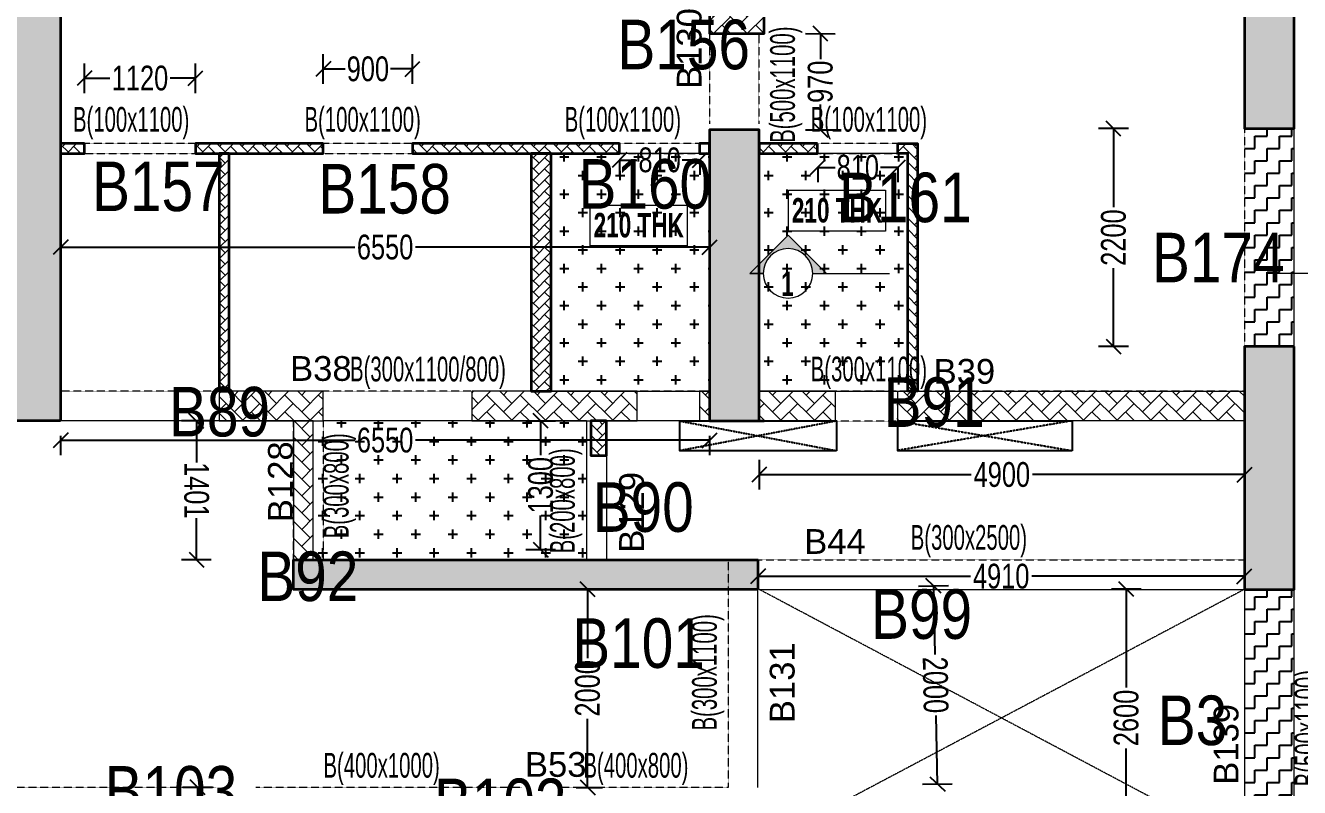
# Model space of a CAD drawing. Header units: millimetres. Extents: x 35 to 69480, y 49 to 28875.
# Drawn here: x 44907 to 57766, y 11872 to 19564 of the extents above; entities that cross this region are included whole.
import ezdxf
from ezdxf.enums import TextEntityAlignment as Align

# ---------------------------------------------------------------- set-up
doc = ezdxf.new("R2010")
doc.units = ezdxf.units.MM
doc.linetypes.add('HIDDEN', pattern=[0.375, 0.25, -0.125])
for name, color, linetype, lineweight in [('A-FLOR-IDEN', 11, 'Continuous', 9), ('A-HIDD-ABVE', 8, 'HIDDEN', 20), ('G-ANNO-SYMB', 1, 'Continuous', 9), ('S-BEAM', 7, 'Continuous', 18), ('S-BEAM-IDEN', 2, 'Continuous', 9), ('S-COL HATCH', 9, 'Continuous', 0), ('S-COLS', 5, 'Continuous', 35)]:
    doc.layers.add(name, color=color, linetype=linetype, lineweight=lineweight)
for name, color, linetype in [('Abhinav working', 6, 'Continuous'), ('Beam Nos', 7, 'Continuous'), ('CUTOUT', 4, 'Continuous'), ('SUNK SLAB', 8, 'Continuous')]:
    doc.layers.add(name, color=color, linetype=linetype)
doc.styles.add('Dim.s & Anno.(Misc.)', font='ARIALN.TTF')
doc.styles.add('SC-BBS1', font='SansSerif')
doc.styles.add('SOBHA', font='swisscl.ttf')
doc.styles.add('Swis721 LtCn BT', font='swisscl.ttf', dxfattribs={"width": 0.9, "height": 233.355162})
doc.styles.add('Swis721 LtCn BT_B', font='', dxfattribs={"width": 0.9, "height": 246.918336})
doc.styles.get('Swis721 LtCn BT_B').set_extended_font_data('Swis721 LtCn BT', bold=True)
doc.dimstyles.new('S-100', dxfattribs={"dimscale": 100, "dimtxt": 2.5, "dimasz": 1.5, "dimexe": 1.5, "dimexo": 1.5, "dimgap": 0.1, "dimtad": 0, "dimdec": 0, "dimrnd": 0.0005, "dimzin": 0, "dimdsep": 46, "dimtxsty": 'SOBHA', "dimblk": 'OBLIQUE', "dimcen": 0.09, "dimclrd": 8, "dimclre": 8, "dimclrt": 6, "dimadec": 0, "dimazin": 0, "dimtfac": 1, "dimtdec": 0, "dimtofl": 0, "dimtmove": 0, "dimatfit": 3, "dimfxl": 1.5, "dimfxlon": 1, "dimtolj": 1, "dimtzin": 0, "dimlwd": -1, "dimlwe": -1, "dimarcsym": 0})
pattern_1 = [(0, (-31349576.24, 21120236.96), (187.5, 187.5), [93.75, -281.25]), (90, (-31349529.36, 21120190.08), (-187.5, 187.5), [93.75, -281.25])]
pattern_2 = [(45, (-31802317.5, 20729084.55), (0, 169.7056275), [360, -120]), (135, (-31802232.65, 20729169.4), (1e-14, 169.7056275), [360, -120])]
pattern_3 = [(45, (-31789909.75, 20738156.33), (0, 113.13708499), [240, -80]), (135, (-31789853.18, 20738212.9), (9e-15, 113.13708499), [240, -80])]

# ---------------------------------------------------------------- blocks, each defined once
blk = doc.blocks.new('Detail View - M_Section Head - Structural Type 1-785420-STILT FLOOR FRAMING PLAN')
at = {"layer": 'G-ANNO-SYMB'}
h = blk.add_hatch(color=9, dxfattribs=at)
edge = h.paths.add_edge_path(flags=0)
edge.add_line((-8.5, 0), (-9.86, 0))
edge.add_line((-9.86, 0), (-5.99, 3.87))
edge.add_line((-5.99, 3.87), (-2.12, 0))
edge.add_line((-2.12, 0), (-3.5, 0))
edge.add_arc((-6, 0), 2.5, 360, 540)
for p, q in [((-5.99, 3.87), (-9.86, 0)), ((-5.99, 3.87), (-2.12, 0)), ((-8.5, 0), (-9.86, 0)), ((-3.5, 0), (-2.12, 0))]:
    blk.add_line(p, q, dxfattribs=at)
at = {"layer": 'G-ANNO-SYMB', "color": 5}
for p, q in [((-5.99, 3.87), (-9.86, 0)), ((-2.12, 0), (-5.99, 3.87)), ((-9.86, 0), (-8.5, 0)), ((-3.5, 0), (4.24, 0)), ((-3.5, 0), (-2.12, 0))]:
    blk.add_line(p, q, dxfattribs=at)
at = {"layer": 'G-ANNO-SYMB'}
blk.add_arc((-6, 0), 2.5, 360, 180, dxfattribs=at)
at = {"layer": 'G-ANNO-SYMB', "color": 5}
for start, end in [(360, 180), (180, 360)]:
    blk.add_arc((-6, 0), 2.5, start, end, dxfattribs=at)
blk = doc.blocks.new('A$Cbe320e20')
at = {"layer": 'S-COL HATCH', "transparency": 33554687}
h = blk.add_hatch(color=256, dxfattribs=at)
h.dxf.hatch_style = 1
h.paths.add_polyline_path([(32854, 16200), (32354, 16200), (32354, 6500), (32854, 6500)])
h = blk.add_hatch(color=256, dxfattribs=at)
h.dxf.hatch_style = 1
h.paths.add_polyline_path([(44804, 13401), (45304, 13401), (45304, 9451), (44804, 9451)])
at = {"layer": 'S-COL HATCH'}
h = blk.add_hatch(dxfattribs=at)
h.set_pattern_fill('AR-HBONE', color=256, scale=30)
h.set_pattern_definition(pattern_2)
h.paths.add_polyline_path([(39404, 10410), (39954, 10410), (39954, 11400), (39404, 11400)])
at = {"layer": 'S-COL HATCH', "transparency": 33554687}
h = blk.add_hatch(color=256, dxfattribs=at)
h.dxf.hatch_style = 1
h.paths.add_polyline_path([(39404, 9200), (39404, 9200), (39404, 9300), (39404, 9440), (39904, 9440), (39904, 6500), (39404, 6500)])
h = blk.add_hatch(color=256, dxfattribs=at)
h.dxf.hatch_style = 1
h.paths.add_polyline_path([(45304, 7251), (44804, 7251), (44804, 4800), (45304, 4800)])
at = {"layer": 'S-COL HATCH'}
h = blk.add_hatch(dxfattribs=at)
h.set_pattern_fill('AR-HBONE', color=256, scale=30)
h.set_pattern_definition(pattern_2)
h.paths.add_polyline_path([(34454, 6800), (34454, 6500), (35504, 6500), (35504, 6800)])
h = blk.add_hatch(dxfattribs=at)
h.set_pattern_fill('AR-HBONE', color=256, scale=30)
h.set_pattern_definition(pattern_2)
h.paths.add_polyline_path([(37004, 6800), (38674, 6800), (38674, 6500), (37004, 6500)])
h = blk.add_hatch(dxfattribs=at)
h.set_pattern_fill('AR-HBONE', color=256, scale=30)
h.set_pattern_definition(pattern_2)
h.paths.add_polyline_path([(39304, 6800), (39404, 6800), (39404, 6500), (39304, 6500)])
h = blk.add_hatch(dxfattribs=at)
h.set_pattern_fill('AR-HBONE', color=256, scale=30)
h.set_pattern_definition(pattern_2)
h.paths.add_polyline_path([(39904, 6799), (40675, 6799), (40675, 6499), (40124, 6499), (40124, 6500), (39904, 6500)])
h = blk.add_hatch(dxfattribs=at)
h.set_pattern_fill('AR-HBONE', color=256, scale=30)
h.set_pattern_definition(pattern_2)
h.paths.add_polyline_path([(41295, 6799), (44803, 6799), (44803, 6501), (41295, 6501)])
h = blk.add_hatch(dxfattribs=at)
h.set_pattern_fill('AR-HBONE', color=256, scale=30)
h.set_pattern_definition(pattern_2)
h.paths.add_polyline_path([(35204, 6500), (35404, 6500), (35404, 5100), (35204, 5100)])
at = {"layer": 'S-COL HATCH', "transparency": 33554687}
h = blk.add_hatch(color=256, dxfattribs=at)
h.dxf.hatch_style = 1
h.paths.add_polyline_path([(35204, 5100), (35404, 5100), (39594, 5100), (39594, 4800), (35204, 4800)])
h.paths.add_polyline_path([(39594, 5100), (39894, 5100), (39894, 4800), (39594, 4800)])
at = {"layer": 'S-BEAM', "color": 5, "elevation": 0}
for points in [[(35504, 6800), (34454, 6800), (34454, 6500), (35504, 6500)], [(40675, 6800), (39904, 6800), (39904, 6499), (40675, 6499)], [(35404, 6500), (35204, 6500), (35204, 5100), (35404, 5100)]]:
    blk.add_lwpolyline(points, close=True, dxfattribs=at)
at = {"layer": 'S-BEAM', "color": 5}
for points in [[(38674, 6800), (37004, 6800), (37004, 6500), (38674, 6500)], [(39404, 6800), (39304, 6800), (39304, 6500), (39404, 6500)], [(41305, 6801), (44803, 6801), (44803, 6501), (41305, 6501)]]:
    blk.add_lwpolyline(points, close=True, dxfattribs=at)
at = {"layer": 'S-COLS'}
blk.add_line((39894, 4800), (39894, 5100), dxfattribs=at)
for points in [[(44804, 17040), (44804, 9451), (45304, 9451), (45304, 17040)], [(39954, 11400), (39404, 11400), (39404, 10410), (39954, 10410)], [(45304, 7251), (44804, 7251), (44804, 4800), (45304, 4800)]]:
    blk.add_lwpolyline(points, close=True, dxfattribs=at)
at = {"layer": 'S-COLS', "elevation": 0}
blk.add_lwpolyline([(32854, 6500), (32354, 6500), (32354, 16200), (32854, 16200)], close=True, dxfattribs=at)
at = {"layer": 'S-COLS'}
blk.add_lwpolyline([(39904, 6500), (39904, 9440), (39404, 9440), (39404, 6500), (39954, 6500)], dxfattribs=at)
at = {"layer": 'S-COLS', "elevation": 0}
blk.add_lwpolyline([(39894, 4800), (35204, 4800), (35204, 5100), (39894, 5100)], dxfattribs=at)
blk = doc.blocks.new('A$C71ba3947')
at = {"layer": 'CUTOUT', "color": 8, "linetype": 'HIDDEN'}
for p, q in [((39105, 6500), (40685, 6200)), ((39105, 6500), (40685, 6200)), ((40685, 6500), (39105, 6200)), ((43050, 6500), (41295, 6201)), ((41305, 6500), (43060, 6201))]:
    blk.add_line(p, q, dxfattribs=at)
at = {"layer": 'CUTOUT'}
for points in [[(40685, 6200), (39105, 6200), (39105, 6500), (40685, 6500)], [(43065, 6200), (41305, 6200), (41305, 6500), (43065, 6500)]]:
    blk.add_lwpolyline(points, close=True, dxfattribs=at)
blk = doc.blocks.new('_OBLIQUE')
at = {"color": 0, "linetype": 'ByBlock'}
blk.add_line((-0.5, -0.5), (0.5, 0.5), dxfattribs=at)
blk = doc.blocks.new('*D232')
at = {"layer": 'Abhinav working', "color": 8, "transparency": 16777216}
for p, q in [((45262, 17176), (45262, 17476)), ((51812, 17176), (51812, 17476)), ((45262, 17326), (48230, 17326)), ((51812, 17326), (48844, 17326))]:
    blk.add_line(p, q, dxfattribs=at)
at = {"layer": 'Defpoints', "color": 0, "transparency": 16777216}
for p in [(51812, 17326), (45262, 16073, 0), (51812, 16073)]:
    blk.add_point(p, dxfattribs=at)
at = {"layer": 'Abhinav working', "color": 8, "transparency": 16777216, "xscale": 150, "yscale": 150, "zscale": 150, "rotation": 180}
blk.add_blockref('_OBLIQUE', (45262, 17326), dxfattribs=at)
at = {"layer": 'Abhinav working', "color": 8, "transparency": 16777216, "xscale": 150, "yscale": 150, "zscale": 150}
blk.add_blockref('_OBLIQUE', (51812, 17326), dxfattribs=at)
at = {"layer": 'Abhinav working', "color": 6, "transparency": 16777216, "insert": (48537, 17326), "char_height": 250, "attachment_point": 5, "style": 'SOBHA'}
blk.add_mtext('\\A1;6550', dxfattribs=at)
blk = doc.blocks.new('*D233')
at = {"layer": 'Abhinav working', "color": 8, "transparency": 16777216}
for p, q in [((49957, 15573), (50257, 15573)), ((50107, 15573), (50107, 15227)), ((50107, 14273), (50107, 14619)), ((49957, 14273), (50257, 14273))]:
    blk.add_line(p, q, dxfattribs=at)
at = {"layer": 'Defpoints', "color": 0, "transparency": 16777216}
for p in [(48112, 15573), (48112, 14273, 0), (50107, 14273)]:
    blk.add_point(p, dxfattribs=at)
at = {"layer": 'Abhinav working', "color": 8, "transparency": 16777216, "xscale": 150, "yscale": 150, "zscale": 150}
for p, rotation in [((50107, 15573), 90), ((50107, 14273), 270)]:
    blk.add_blockref('_OBLIQUE', p, dxfattribs=dict(at, rotation=rotation))
at = {"layer": 'Abhinav working', "color": 6, "transparency": 16777216, "insert": (50107, 14923), "char_height": 250, "attachment_point": 5, "rotation": 90, "style": 'SOBHA'}
blk.add_mtext('\\A1;1300', dxfattribs=at)
blk = doc.blocks.new('*D234')
at = {"layer": 'Abhinav working', "color": 8, "transparency": 16777216}
for p, q in [((52312, 15180), (52312, 14880)), ((57212, 15180), (57212, 14880)), ((52312, 15030), (54453, 15030)), ((57212, 15030), (55070, 15030))]:
    blk.add_line(p, q, dxfattribs=at)
at = {"layer": 'Defpoints', "color": 0, "transparency": 16777216}
for p in [(52312, 15573), (57212, 15573), (57212, 15030)]:
    blk.add_point(p, dxfattribs=at)
at = {"layer": 'Abhinav working', "color": 8, "transparency": 16777216, "xscale": 150, "yscale": 150, "zscale": 150, "rotation": 180}
blk.add_blockref('_OBLIQUE', (52312, 15030), dxfattribs=at)
at = {"layer": 'Abhinav working', "color": 8, "transparency": 16777216, "xscale": 150, "yscale": 150, "zscale": 150}
blk.add_blockref('_OBLIQUE', (57212, 15030), dxfattribs=at)
at = {"layer": 'Abhinav working', "color": 6, "transparency": 16777216, "insert": (54762, 15030), "char_height": 250, "attachment_point": 5, "style": 'SOBHA'}
blk.add_mtext('\\A1;4900', dxfattribs=at)
blk = doc.blocks.new('*D237')
at = {"layer": 'Abhinav working', "color": 8, "transparency": 16777216}
for p, q in [((53922, 13904), (54222, 13910)), ((54072, 13907), (54086, 13213)), ((54112, 11907), (54098, 12600)), ((53962, 11904), (54262, 11910))]:
    blk.add_line(p, q, dxfattribs=at)
at = {"layer": 'Defpoints', "color": 0, "transparency": 16777216}
for p in [(51962, 13865, 0), (52002, 11865), (54112, 11907)]:
    blk.add_point(p, dxfattribs=at)
at = {"layer": 'Abhinav working', "color": 8, "transparency": 16777216, "xscale": 150, "yscale": 150, "zscale": 150}
for p, rotation in [((54072, 13907), 91.14573770550787), ((54112, 11907), 271.1457377055079)]:
    blk.add_blockref('_OBLIQUE', p, dxfattribs=dict(at, rotation=rotation))
at = {"layer": 'Abhinav working', "color": 6, "transparency": 16777216, "insert": (54092, 12907), "char_height": 250, "attachment_point": 5, "rotation": 271.1457, "style": 'SOBHA'}
blk.add_mtext('\\A1;2000', dxfattribs=at)
blk = doc.blocks.new('*D239')
at = {"layer": 'Abhinav working', "color": 8, "transparency": 16777216}
for p, q in [((50466, 13873), (50731, 13873)), ((50581, 13873), (50581, 13179)), ((50581, 11873), (50581, 12566)), ((50466, 11873), (50731, 11873))]:
    blk.add_line(p, q, dxfattribs=at)
at = {"layer": 'Defpoints', "color": 0, "transparency": 16777216}
for p in [(50316, 13873, 0), (50316, 11873), (50581, 11873)]:
    blk.add_point(p, dxfattribs=at)
at = {"layer": 'Abhinav working', "color": 8, "transparency": 16777216, "xscale": 150, "yscale": 150, "zscale": 150}
for p, rotation in [((50581, 13873), 90), ((50581, 11873), 270)]:
    blk.add_blockref('_OBLIQUE', p, dxfattribs=dict(at, rotation=rotation))
at = {"layer": 'Abhinav working', "color": 6, "transparency": 16777216, "insert": (50581, 12873), "char_height": 250, "attachment_point": 5, "rotation": 90, "style": 'SOBHA'}
blk.add_mtext('\\A1;2000', dxfattribs=at)
blk = doc.blocks.new('*D242')
at = {"layer": 'Abhinav working', "color": 8, "transparency": 16777216}
for p, q in [((46795, 11873), (46495, 11873)), ((46645, 11873), (46645, 10779)), ((46645, 9073), (46645, 10166)), ((46795, 9073), (46495, 9073))]:
    blk.add_line(p, q, dxfattribs=at)
at = {"layer": 'Defpoints', "color": 0, "transparency": 16777216}
for p in [(47232, 11873), (46645, 9073), (47232, 9073)]:
    blk.add_point(p, dxfattribs=at)
at = {"layer": 'Abhinav working', "color": 8, "transparency": 16777216, "xscale": 150, "yscale": 150, "zscale": 150}
for p, rotation in [((46645, 11873), 90), ((46645, 9073), 270)]:
    blk.add_blockref('_OBLIQUE', p, dxfattribs=dict(at, rotation=rotation))
at = {"layer": 'Abhinav working', "color": 6, "transparency": 16777216, "insert": (46645, 10473), "char_height": 250, "attachment_point": 5, "rotation": 90, "style": 'SOBHA'}
blk.add_mtext('\\A1;2800', dxfattribs=at)
blk = doc.blocks.new('*D356')
at = {"layer": 'Abhinav working', "color": 8, "transparency": 16777216}
for p, q in [((45262, 15423), (45262, 15227)), ((45262, 15377), (48230, 15377)), ((51812, 15377), (48844, 15377)), ((51812, 15423), (51812, 15227))]:
    blk.add_line(p, q, dxfattribs=at)
at = {"layer": 'Defpoints', "color": 0, "transparency": 16777216}
for p in [(45262, 15573), (51812, 15573), (51812, 15377)]:
    blk.add_point(p, dxfattribs=at)
at = {"layer": 'Abhinav working', "color": 8, "transparency": 16777216, "xscale": 150, "yscale": 150, "zscale": 150, "rotation": 180}
blk.add_blockref('_OBLIQUE', (45262, 15377), dxfattribs=at)
at = {"layer": 'Abhinav working', "color": 8, "transparency": 16777216, "xscale": 150, "yscale": 150, "zscale": 150}
blk.add_blockref('_OBLIQUE', (51812, 15377), dxfattribs=at)
at = {"layer": 'Abhinav working', "color": 6, "transparency": 16777216, "insert": (48537, 15377), "char_height": 250, "attachment_point": 5, "style": 'SOBHA'}
blk.add_mtext('\\A1;6550', dxfattribs=at)
blk = doc.blocks.new('*D357')
at = {"layer": 'Abhinav working', "color": 8, "transparency": 16777216}
for p, q in [((46782, 15572), (46482, 15572)), ((46632, 15572), (46633, 15153)), ((46633, 14171), (46633, 14590)), ((46783, 14171), (46483, 14171))]:
    blk.add_line(p, q, dxfattribs=at)
at = {"layer": 'Defpoints', "color": 0, "transparency": 16777216}
for p in [(46632, 15572), (47912, 15573), (47913, 14172)]:
    blk.add_point(p, dxfattribs=at)
at = {"layer": 'Abhinav working', "color": 8, "transparency": 16777216, "xscale": 150, "yscale": 150, "zscale": 150}
for p, rotation in [((46632, 15572), 90.0342033638243), ((46633, 14171), 270.0342033638243)]:
    blk.add_blockref('_OBLIQUE', p, dxfattribs=dict(at, rotation=rotation))
at = {"layer": 'Abhinav working', "color": 6, "transparency": 16777216, "insert": (46633, 14872), "char_height": 250, "attachment_point": 5, "rotation": 270.0342, "style": 'SOBHA'}
blk.add_mtext('\\A1;1401', dxfattribs=at)
blk = doc.blocks.new('*D375')
at = {"layer": 'Abhinav working', "color": 8, "transparency": 16777216}
for p, q in [((52781, 19482), (53081, 19481)), ((52931, 19481), (52930, 19225)), ((52930, 18511), (52930, 18768)), ((52780, 18512), (53080, 18511))]:
    blk.add_line(p, q, dxfattribs=at)
at = {"layer": 'Defpoints', "color": 0, "transparency": 16777216}
for p in [(52313, 19482), (52312, 18512), (52930, 18511)]:
    blk.add_point(p, dxfattribs=at)
at = {"layer": 'Abhinav working', "color": 8, "transparency": 16777216, "xscale": 150, "yscale": 150, "zscale": 150}
for p, rotation in [((52931, 19481), 89.95075171061262), ((52930, 18511), 269.9507517106126)]:
    blk.add_blockref('_OBLIQUE', p, dxfattribs=dict(at, rotation=rotation))
at = {"layer": 'Abhinav working', "color": 6, "transparency": 16777216, "insert": (52930, 18996), "char_height": 250, "attachment_point": 5, "rotation": 89.9508, "style": 'SOBHA'}
blk.add_mtext('\\A1;970', dxfattribs=at)
blk = doc.blocks.new('*D376')
at = {"layer": 'Abhinav working', "color": 8, "transparency": 16777216}
for p, q in [((45503, 18882), (45503, 19182)), ((46623, 18882), (46623, 19182)), ((45503, 19032), (45759, 19032)), ((46623, 19032), (46366, 19032))]:
    blk.add_line(p, q, dxfattribs=at)
at = {"layer": 'Defpoints', "color": 0, "transparency": 16777216}
for p in [(46623, 19032), (45503, 18272), (46623, 18272)]:
    blk.add_point(p, dxfattribs=at)
at = {"layer": 'Abhinav working', "color": 8, "transparency": 16777216, "xscale": 150, "yscale": 150, "zscale": 150, "rotation": 180}
blk.add_blockref('_OBLIQUE', (45503, 19032), dxfattribs=at)
at = {"layer": 'Abhinav working', "color": 8, "transparency": 16777216, "xscale": 150, "yscale": 150, "zscale": 150}
blk.add_blockref('_OBLIQUE', (46623, 19032), dxfattribs=at)
at = {"layer": 'Abhinav working', "color": 6, "transparency": 16777216, "insert": (46063, 19032), "char_height": 250, "attachment_point": 5, "style": 'SOBHA'}
blk.add_mtext('\\A1;1120', dxfattribs=at)
blk = doc.blocks.new('*D377')
at = {"layer": 'Abhinav working', "color": 8, "transparency": 16777216}
for p, q in [((47913, 18975), (47913, 19275)), ((48813, 18975), (48813, 19275)), ((47913, 19125), (48134, 19125)), ((48813, 19125), (48591, 19125))]:
    blk.add_line(p, q, dxfattribs=at)
at = {"layer": 'Defpoints', "color": 0, "transparency": 16777216}
for p in [(48813, 19125), (47913, 18272), (48813, 18272)]:
    blk.add_point(p, dxfattribs=at)
at = {"layer": 'Abhinav working', "color": 8, "transparency": 16777216, "xscale": 150, "yscale": 150, "zscale": 150, "rotation": 180}
blk.add_blockref('_OBLIQUE', (47913, 19125), dxfattribs=at)
at = {"layer": 'Abhinav working', "color": 8, "transparency": 16777216, "xscale": 150, "yscale": 150, "zscale": 150}
blk.add_blockref('_OBLIQUE', (48813, 19125), dxfattribs=at)
at = {"layer": 'Abhinav working', "color": 6, "transparency": 16777216, "insert": (48363, 19125), "char_height": 250, "attachment_point": 5, "style": 'SOBHA'}
blk.add_mtext('\\A1;900', dxfattribs=at)
blk = doc.blocks.new('*D378')
at = {"layer": 'Abhinav working', "color": 8, "transparency": 16777216}
for p, q in [((50903, 18206), (50903, 18056)), ((50903, 18206), (51079, 18206)), ((51713, 18206), (51536, 18206)), ((51713, 18206), (51713, 18056))]:
    blk.add_line(p, q, dxfattribs=at)
at = {"layer": 'Defpoints', "color": 0, "transparency": 16777216}
for p in [(50903, 18272, 0), (51713, 18272, 0), (51713, 18206)]:
    blk.add_point(p, dxfattribs=at)
at = {"layer": 'Abhinav working', "color": 8, "transparency": 16777216, "xscale": 150, "yscale": 150, "zscale": 150, "rotation": 180}
blk.add_blockref('_OBLIQUE', (50903, 18206), dxfattribs=at)
at = {"layer": 'Abhinav working', "color": 8, "transparency": 16777216, "xscale": 150, "yscale": 150, "zscale": 150}
blk.add_blockref('_OBLIQUE', (51713, 18206), dxfattribs=at)
at = {"layer": 'Abhinav working', "color": 6, "transparency": 16777216, "insert": (51308, 18206), "char_height": 250, "attachment_point": 5, "style": 'SOBHA'}
blk.add_mtext('\\A1;810', dxfattribs=at)
blk = doc.blocks.new('*D379')
at = {"layer": 'Abhinav working', "color": 8, "transparency": 16777216}
for p, q in [((52903, 18132), (52903, 17982)), ((52903, 18132), (53079, 18132)), ((53713, 18132), (53536, 18132)), ((53713, 18132), (53713, 17982))]:
    blk.add_line(p, q, dxfattribs=at)
at = {"layer": 'Defpoints', "color": 0, "transparency": 16777216}
for p in [(52903, 18272), (53713, 18272), (53713, 18132)]:
    blk.add_point(p, dxfattribs=at)
at = {"layer": 'Abhinav working', "color": 8, "transparency": 16777216, "xscale": 150, "yscale": 150, "zscale": 150, "rotation": 180}
blk.add_blockref('_OBLIQUE', (52903, 18132), dxfattribs=at)
at = {"layer": 'Abhinav working', "color": 8, "transparency": 16777216, "xscale": 150, "yscale": 150, "zscale": 150}
blk.add_blockref('_OBLIQUE', (53713, 18132), dxfattribs=at)
at = {"layer": 'Abhinav working', "color": 6, "transparency": 16777216, "insert": (53308, 18132), "char_height": 250, "attachment_point": 5, "style": 'SOBHA'}
blk.add_mtext('\\A1;810', dxfattribs=at)
blk = doc.blocks.new('*D383')
at = {"layer": 'Abhinav working', "color": 8, "transparency": 16777216}
for p, q in [((56039, 18523), (55739, 18523)), ((55889, 18523), (55889, 17729)), ((55889, 16323), (55889, 17116)), ((56039, 16323), (55739, 16323))]:
    blk.add_line(p, q, dxfattribs=at)
at = {"layer": 'Defpoints', "color": 0, "transparency": 16777216}
for p in [(55889, 18523), (57212, 18523), (57212, 16323)]:
    blk.add_point(p, dxfattribs=at)
at = {"layer": 'Abhinav working', "color": 8, "transparency": 16777216, "xscale": 150, "yscale": 150, "zscale": 150}
for p, rotation in [((55889, 18523), 90), ((55889, 16323), 270)]:
    blk.add_blockref('_OBLIQUE', p, dxfattribs=dict(at, rotation=rotation))
at = {"layer": 'Abhinav working', "color": 6, "transparency": 16777216, "insert": (55889, 17423), "char_height": 250, "attachment_point": 5, "rotation": 90, "style": 'SOBHA'}
blk.add_mtext('\\A1;2200', dxfattribs=at)
blk = doc.blocks.new('*D263')
at = {"layer": 'Abhinav working', "color": 8, "transparency": 16777216}
for p, q in [((52300, 14004), (52300, 14154)), ((57210, 14004), (57210, 14154)), ((52300, 14004), (54446, 14004)), ((57210, 14004), (55063, 14004))]:
    blk.add_line(p, q, dxfattribs=at)
at = {"layer": 'Defpoints', "color": 0, "transparency": 16777216}
for p in [(57210, 14004), (52300, 13873, 0), (57210, 13873)]:
    blk.add_point(p, dxfattribs=at)
at = {"layer": 'Abhinav working', "color": 8, "transparency": 16777216, "xscale": 150, "yscale": 150, "zscale": 150, "rotation": 180}
blk.add_blockref('_OBLIQUE', (52300, 14004), dxfattribs=at)
at = {"layer": 'Abhinav working', "color": 8, "transparency": 16777216, "xscale": 150, "yscale": 150, "zscale": 150}
blk.add_blockref('_OBLIQUE', (57210, 14004), dxfattribs=at)
at = {"layer": 'Abhinav working', "color": 6, "transparency": 16777216, "insert": (54755, 14004), "char_height": 250, "attachment_point": 5, "style": 'SOBHA'}
blk.add_mtext('\\A1;4910', dxfattribs=at)
blk = doc.blocks.new('*D270')
at = {"layer": 'Abhinav working', "color": 8, "transparency": 16777216}
for p, q in [((56168, 13873), (55868, 13874)), ((56018, 13874), (56017, 12880)), ((56016, 11274), (56017, 12267)), ((56166, 11273), (55866, 11274))]:
    blk.add_line(p, q, dxfattribs=at)
at = {"layer": 'Defpoints', "color": 0, "transparency": 16777216}
for p in [(56018, 13874), (57212, 13873), (57210, 11273)]:
    blk.add_point(p, dxfattribs=at)
at = {"layer": 'Abhinav working', "color": 8, "transparency": 16777216, "xscale": 150, "yscale": 150, "zscale": 150}
for p, rotation in [((56018, 13874), 89.96028737303148), ((56016, 11274), 269.9602873730315)]:
    blk.add_blockref('_OBLIQUE', p, dxfattribs=dict(at, rotation=rotation))
at = {"layer": 'Abhinav working', "color": 6, "transparency": 16777216, "insert": (56017, 12574), "char_height": 250, "attachment_point": 5, "rotation": 89.9603, "style": 'SOBHA'}
blk.add_mtext('\\A1;2600', dxfattribs=at)

msp = doc.modelspace()

# ---------------------------------------------------------------- hatches: boundary and pattern name
at = {"layer": 'S-COL HATCH'}
h = msp.add_hatch(dxfattribs=at)
h.set_pattern_fill('AR-HBONE', color=256, scale=20)
h.set_pattern_definition(pattern_3)
h.paths.add_polyline_path([(45502.1, 18271.8), (45502.1, 18371.8), (45262.1, 18371.8), (45262.1, 18271.8)])
h = msp.add_hatch(dxfattribs=at)
h.set_pattern_fill('AR-HBONE', color=256, scale=20)
h.set_pattern_definition(pattern_3)
h.paths.add_polyline_path([(46622.2, 18371.8), (46622.2, 18271.8), (47912.1, 18271.8), (47912.1, 18371.8)])
h = msp.add_hatch(dxfattribs=at)
h.set_pattern_fill('AR-HBONE', color=256, scale=20)
h.set_pattern_definition(pattern_3)
h.paths.add_polyline_path([(46862.1, 15871.8), (46962.1, 15871.8), (46962.1, 18271.8), (46862.1, 18271.8)])
h = msp.add_hatch(dxfattribs=at)
h.set_pattern_fill('AR-HBONE', color=256, scale=20)
h.set_pattern_definition(pattern_3)
h.paths.add_polyline_path([(50902.1, 18271.8), (50902.1, 18371.8), (48812.1, 18371.8), (48812.1, 18271.8)])
h = msp.add_hatch(dxfattribs=at)
h.set_pattern_fill('AR-HBONE', color=256, scale=20)
h.set_pattern_definition(pattern_3)
h.paths.add_polyline_path([(50211.7, 18271.8), (50012.1, 18271.8), (50012.1, 15871.8), (50211.7, 15871.8)])
h = msp.add_hatch(dxfattribs=at)
h.set_pattern_fill('AR-HBONE', color=256, scale=20)
h.set_pattern_definition(pattern_3)
h.paths.add_polyline_path([(52312.1, 18371.8), (52902.1, 18371.8), (52902.1, 18271.8), (52312.1, 18271.8)])
h = msp.add_hatch(dxfattribs=at)
h.set_pattern_fill('AR-HBONE', color=256, scale=20)
h.set_pattern_definition(pattern_3)
h.paths.add_polyline_path([(53812.1, 15872.8), (53912.1, 15872.8), (53912.1, 18371.8), (53712.1, 18371.8), (53712.1, 18271.8), (53812.1, 18271.8)])
h = msp.add_hatch(dxfattribs=at)
h.set_pattern_fill('AR-HBONE', color=256, scale=20)
h.set_pattern_definition([(45, (-31784969.75, 20733256.33), (0, 113.13708499), [240, -80]), (135, (-31784913.18, 20733312.9), (9e-15, 113.13708499), [240, -80])])
h.paths.add_polyline_path([(50772.1, 15571.8), (50612.1, 15571.8), (50612.1, 15221.8), (50772.1, 15221.8)])
at = {"layer": 'SUNK SLAB'}
h = msp.add_hatch(dxfattribs=at)
h.set_pattern_fill('ZIGZAG', color=8, scale=1000, style=0)
h.set_pattern_definition([(0, (-31737309.85, 20733573.17), (125, 125), [125, -125]), (90, (-31737184.85, 20733573.17), (-125, 125), [125, -125])])
h.paths.add_polyline_path([(57712, 18522.3), (57212, 18522.3), (57212, 16322.3), (57712, 16322.3)])
h = msp.add_hatch(dxfattribs=at)
h.set_pattern_fill('CROSS', color=8, scale=750, style=0)
h.set_pattern_definition(pattern_1)
h.paths.add_polyline_path([(50209.8, 15871.8), (51810.2, 15871.8), (51810.2, 18271.8), (50209.8, 18271.8)])
h = msp.add_hatch(dxfattribs=at)
h.set_pattern_fill('CROSS', color=8, scale=750, style=0)
h.set_pattern_definition(pattern_1)
h.paths.add_polyline_path([(52310.2, 15871.8), (53810.2, 15871.8), (53810.2, 18271.8), (52310.2, 18271.8)])
h = msp.add_hatch(dxfattribs=at)
h.set_pattern_fill('CROSS', color=8, scale=750, style=0)
h.set_pattern_definition([(0, (-31349576.24, 21119803.65), (187.5, 187.5), [93.75, -281.25]), (90, (-31349529.36, 21119756.77), (-187.5, 187.5), [93.75, -281.25])])
h.paths.add_polyline_path([(50570.2, 15571.8), (50570.2, 14171.8), (47810.2, 14171.8), (47810.2, 15571.8)])
h.paths.add_polyline_path([(50143.5, 14173.5), (50143.5, 15446.8), (50670.7, 15446.8), (50670.7, 14173.5)], flags=9)
h = msp.add_hatch(dxfattribs=at)
h.set_pattern_fill('ZIGZAG', color=8, scale=1000, style=0)
h.set_pattern_definition([(0, (-31737309.84, 20728922.63), (125, 125), [125, -125]), (90, (-31737184.84, 20728922.63), (-125, 125), [125, -125])])
h.paths.add_polyline_path([(57712, 13871.7), (57212, 13871.7), (57212, 11271.7), (57712, 11271.7)])

# ---------------------------------------------------------------- linework, layer by layer
at = {"layer": 'A-FLOR-IDEN', "color": 8, "elevation": 0, "flags": 128}
for points in [[(53586.8, 17900.2), (53586.8, 17488.4), (52609.3, 17488.4), (52609.3, 17900.2)], [(51585.9, 17750.2), (51585.9, 17338.4), (50608.4, 17338.4), (50608.4, 17750.2)]]:
    msp.add_lwpolyline(points, close=True, dxfattribs=at)
at = {"layer": 'A-HIDD-ABVE', "linetype": 'HIDDEN'}
for p, q in [((57210.2, 13871.8), (52299.9, 11271.8)), ((57210.2, 11271.8), (52311.9, 13871.8, 0))]:
    msp.add_line(p, q, dxfattribs=at)
at = {"layer": 'S-BEAM', "linetype": 'HIDDEN'}
for p, q in [((51810.2, 19481.8), (51810.2, 18571.8)), ((52310.2, 19481.8), (52310.2, 18571.8)), ((57210.2, 18522.3), (57210.2, 16322.3)), ((51810.2, 15871.8), (45260.3, 15871.8, 0)), ((57210.2, 15871.3), (52310.2, 15871.3)), ((47610.2, 15571.8, 0), (47610.2, 14171.8, 0)), ((47910.2, 15571.8, 0), (47910.2, 14171.8, 0)), ((57210.2, 15572.8), (52310.2, 15570.6)), ((52000.2, 14171.8), (52000.2, 11871.8)), ((52301.7, 14171.8, 0), (57210.2, 14171.8)), ((46832, 11871.8), (43982, 11871.8)), ((49916.4, 11871.8), (47232, 11871.8)), ((52000.2, 11871.8), (50316.4, 11871.8))]:
    msp.add_line(p, q, dxfattribs=at)
at = {"layer": 'S-BEAM'}
for p, q in [((57710.2, 18522.3), (57710.2, 16322.3)), ((47610.2, 15571.8), (45260.3, 15571.8, 0)), ((50570.2, 15571.8), (47910.2, 15571.8)), ((50570.2, 15571.8), (50570.2, 14171.8)), ((51810.2, 15571.8), (50770.2, 15571.8)), ((50770.2, 15571.8), (50770.2, 14171.8)), ((57210.2, 14771.8), (57210.2, 11271.8)), ((57710.2, 14771.8), (57710.2, 11271.8)), ((52299.9, 11871.8), (52299.9, 13871.8, 0)), ((52311.9, 13871.8, 0), (57210.2, 13871.8, 0))]:
    msp.add_line(p, q, dxfattribs=at)
at = {"layer": 'S-BEAM', "linetype": 'HIDDEN', "elevation": 0}
for points in [[(46620.3, 18371.8), (45500.2, 18371.8), (45500.2, 18271.8), (46620.3, 18271.8)], [(48810.2, 18371.8), (47910.2, 18371.8), (47910.2, 18271.8), (48810.2, 18271.8)], [(51710.2, 18371.8), (50900.2, 18371.8), (50900.2, 18271.8), (51710.2, 18271.8)], [(53710.2, 18371.8), (52900.2, 18371.8), (52900.2, 18271.8), (53710.2, 18271.8)]]:
    msp.add_lwpolyline(points, close=True, dxfattribs=at)
at = {"layer": 'S-BEAM', "elevation": 0}
for points in [[(51810.2, 18271.8), (50209.8, 18271.8), (50209.8, 15871.8), (51810.2, 15871.8)], [(53810.2, 18271.8), (52310.2, 18271.8), (52310.2, 15871.8), (53810.2, 15871.8)]]:
    msp.add_lwpolyline(points, close=True, dxfattribs=at)
at = {"layer": 'S-COLS', "elevation": 0}
for points in [[(45502.1, 18371.8), (45262.1, 18371.8), (45262.1, 18271.8), (45502.1, 18271.8)], [(47912.1, 18371.8), (46622.2, 18371.8), (46622.2, 18271.8), (47912.1, 18271.8)], [(46962.1, 18271.8), (46862.1, 18271.8), (46862.1, 15871.8), (46962.1, 15871.8)], [(50902.1, 18371.8), (48812.1, 18371.8), (48812.1, 18271.8), (50902.1, 18271.8)], [(50211.7, 18271.8), (50012.1, 18271.8), (50012.1, 15871.8), (50211.7, 15871.8)], [(51810.2, 18371.8), (51710.2, 18371.8), (51710.2, 18271.8), (51810.2, 18271.8)], [(52902.1, 18371.8), (52312.1, 18371.8), (52312.1, 18271.8), (52902.1, 18271.8)], [(50772.1, 15571.8), (50612.1, 15571.8), (50612.1, 15221.8), (50772.1, 15221.8)]]:
    msp.add_lwpolyline(points, close=True, dxfattribs=at)
msp.add_lwpolyline([(53712.1, 18371.8), (53912.1, 18371.8), (53912.1, 15872.8), (53812.1, 15872.8), (53812.1, 18271.8), (53712.1, 18271.8), (53712.1, 18371.8)], dxfattribs=at)

# ---------------------------------------------------------------- block references
at = {"layer": 'Beam Nos'}
msp.add_blockref('A$C71ba3947', (12407.7, 9071.8), dxfattribs=at)
at = {"layer": 'G-ANNO-SYMB', "extrusion": (0, 0, -1), "yscale": 99.99999999999991, "zscale": 99.99999999999991}
for p, xscale in [((-53204.1, 17061.8), -99.99999999999991), ((-57868.4, 17061.8), 99.99999999999991)]:
    msp.add_blockref('Detail View - M_Section Head - Structural Type 1-785420-STILT FLOOR FRAMING PLAN', p, dxfattribs=dict(at, xscale=xscale))
at = {"layer": 'S-COLS'}
msp.add_blockref('A$Cbe320e20', (12407.7, 9071.8), dxfattribs=at)

# ---------------------------------------------------------------- texts
at = {"layer": 'A-FLOR-IDEN', "color": 1, "char_height": 246.92, "width": 1155, "attachment_point": 2, "line_spacing_factor": 0.964267, "style": 'Swis721 LtCn BT_B'}
for insert in [(53098, 17822.2, 0), (51097.2, 17672.2, 0)]:
    msp.add_mtext('210 THK', dxfattribs=dict(at, insert=insert))
at = {"layer": 'Abhinav working', "char_height": 500, "attachment_point": 1, "style": 'Dim.s & Anno.(Misc.)'}
for s, insert in [('B156^I', (50882.3, 19622.5, 0)), ('B157^I', (45579.9, 18190.4, 0)), ('B158^I', (47863.7, 18166, 0)), ('B160^I', (50489.4, 18214.9, 0)), ('B161', (53119.9, 18078.7, 0)), ('B174', (56277.8, 17471.5, 0)), ('B91', (53569.2, 16012.2, 0)), ('B89', (46356.8, 15916, 0)), ('B90', (50633.3, 14952.8, 0)), ('B92', (47247.8, 14254, 0)), ('B99', (53442.9, 13872.7, 0)), ('B101', (50426.4, 13579.7, 0)), ('B3', (56336.3, 12800.2, 0)), ('B103', (45706.7, 12088.3, 0)), ('B102', (49029.5, 11962.1, 0))]:
    msp.add_mtext_dynamic_manual_height_columns(s, width=21149.247, gutter_width=5423.5, heights=[0], dxfattribs=dict(at, insert=insert))
at = {"layer": 'Beam Nos', "style": 'SC-BBS1'}
for s, p in [('B130', (51805.6, 19331.7)), ('B128', (47680, 14958.2)), ('B129', (51224.1, 14650.2)), ('B131', (52744.8, 12929.6, 0)), ('B139', (57225.3, 12307.7))]:
    msp.add_text(s, height=250, rotation=90, dxfattribs=at).set_placement(p, align=Align.BOTTOM_CENTER)
for s, p in [('B38', (47888.6, 15901.7)), ('B39', (54384.1, 15872.8)), ('B44', (53078.1, 14155.3)), ('B53', (50259.1, 11904.7))]:
    msp.add_text(s, height=250, dxfattribs=at).set_placement(p, align=Align.BOTTOM_CENTER)
at = {"layer": 'G-ANNO-SYMB', "color": 5, "insert": (52598.5, 16832.4), "char_height": 246.9, "width": 330, "attachment_point": 8, "line_spacing_factor": 0.964267, "style": 'Swis721 LtCn BT_B'}
msp.add_mtext('1', dxfattribs=at)
at = {"layer": 'S-BEAM-IDEN', "style": 'Swis721 LtCn BT', "width": 0.8}
for s, rotation, p in [('B(500x1100)', 90, (52673.1, 18379.6)), ('B(300x800)', 90, (48168.2, 14387.5, 0)), ('B(200x800)', 90, (50451.8, 14236)), ('B(300x2500)', 360, (53842.4, 14271.2, 0)), ('B(300x1100)', 90, (51885.2, 12447.7)), ('B(500x1100)', 90, (57968.2, 11884))]:
    msp.add_text(s, height=250, rotation=rotation, dxfattribs=at).set_placement(p)
for s, p in [('B(100x1100)', (45386.9, 18491.5)), ('B(100x1100)', (47723.7, 18491.5)), ('B(100x1100)', (50349.8, 18491.5)), ('B(100x1100)', (52833.2, 18491.5)), ('B(300x1100/800)', (48183.1, 15971.2)), ('B(300x1100)', (52833.2, 15971.2)), ('B(400x1000)', (47914.9, 11971.2)), ('B(400x800)', (50538.7, 11971.2))]:
    msp.add_text(s, height=250, dxfattribs=at).set_placement(p)

# ---------------------------------------------------------------- dimensions: what is measured, and where the dimension line sits
at = {"layer": 'Abhinav working', "color": 3}
for p1, p2, distance, picture, middle in [((52312.5, 19482, 0), (52311.7, 18512, 0), 618.1, '*D375', (52930.2, 18996.5, 0)), ((57211.7, 16322.6, 0), (57211.7, 18522.6, 0), 1322.4, '*D383', (55889.3, 17422.6, 0)), ((45261.7, 15572.8, 0), (51811.7, 15572.8, 0), -195.5, '*D356', (48536.7, 15377.3, 0)), ((47912.5, 14172, 0), (47911.7, 15572.8, 0), 1279.4, '*D357', (46632.7, 14871.7, 0)), ((52299.6, 13872.7, 0), (57209.9, 13872.7, 0), 131.7, '*D263', (54754.7, 14004.4)), ((57209.9, 11272.7, 0), (57211.7, 13872.7, 0), 1193.9, '*D270', (56016.9, 12573.6))]:
    dim = msp.add_aligned_dim(p1=p1, p2=p2, distance=distance, dimstyle='S-100', dxfattribs=at)
    dim.commit()
    dim.dimension.update_dxf_attribs({"geometry": picture, "text_midpoint": middle})
for base, p1, p2, picture, middle in [((48812.5, 19125.3, 0), (47912.5, 18272, 0), (48812.5, 18272, 0), '*D377', (48362.5, 19125.3, 0)), ((46622.6, 19031.5, 0), (45502.5, 18272, 0), (46622.6, 18272, 0), '*D376', (46062.6, 19031.5, 0)), ((51712.5, 18205.8, 0), (50902.5, 18272), (51712.5, 18272), '*D378', (51307.5, 18205.8, 0)), ((53712.5, 18132.3, 0), (52902.5, 18272, 0), (53712.5, 18272, 0), '*D379', (53307.5, 18132.3, 0))]:
    dim = msp.add_linear_dim(base=base, p1=p1, p2=p2, dimstyle='S-100', dxfattribs=at)
    dim.commit()
    dim.dimension.update_dxf_attribs({"geometry": picture, "text_midpoint": middle})
at = {"layer": 'Abhinav working'}
dim = msp.add_linear_dim(base=(51811.7, 17326.4), p1=(45261.7, 16072.7, 0), p2=(51811.7, 16072.7, 0), dimstyle='S-100', dxfattribs=at)
dim.commit()
dim.dimension.update_dxf_attribs({"geometry": '*D232', "text_midpoint": (48536.7, 17326.4)})
for base, p1, p2, picture, middle in [((50107.3, 14272.7), (48111.7, 15572.7, 0), (48111.7, 14272.7, 0), '*D233', (50107.3, 14922.7)), ((50581, 11872.7), (50316.1, 13872.7, 0), (50316.1, 11872.7, 0), '*D239', (50581, 12872.7))]:
    dim = msp.add_linear_dim(base=base, p1=p1, p2=p2, angle=90, dimstyle='S-100', dxfattribs=at)
    dim.commit()
    dim.dimension.update_dxf_attribs({"geometry": picture, "text_midpoint": middle})
for p1, p2, distance, picture, middle in [((52311.7, 15572.7, 0), (57211.7, 15572.7, 0), -543, '*D234', (54761.7, 15029.8)), ((51961.8, 13864.7, 0), (52001.8, 11864.7, 0), 2111, '*D237', (54092.3, 12906.9)), ((47231.7, 11872.7, 0), (47231.7, 9072.7, 0), -586.5, '*D242', (46645.2, 10472.7))]:
    dim = msp.add_aligned_dim(p1=p1, p2=p2, distance=distance, dimstyle='S-100', dxfattribs=at)
    dim.commit()
    dim.dimension.update_dxf_attribs({"geometry": picture, "text_midpoint": middle})

doc.saveas('drawing.dxf')
